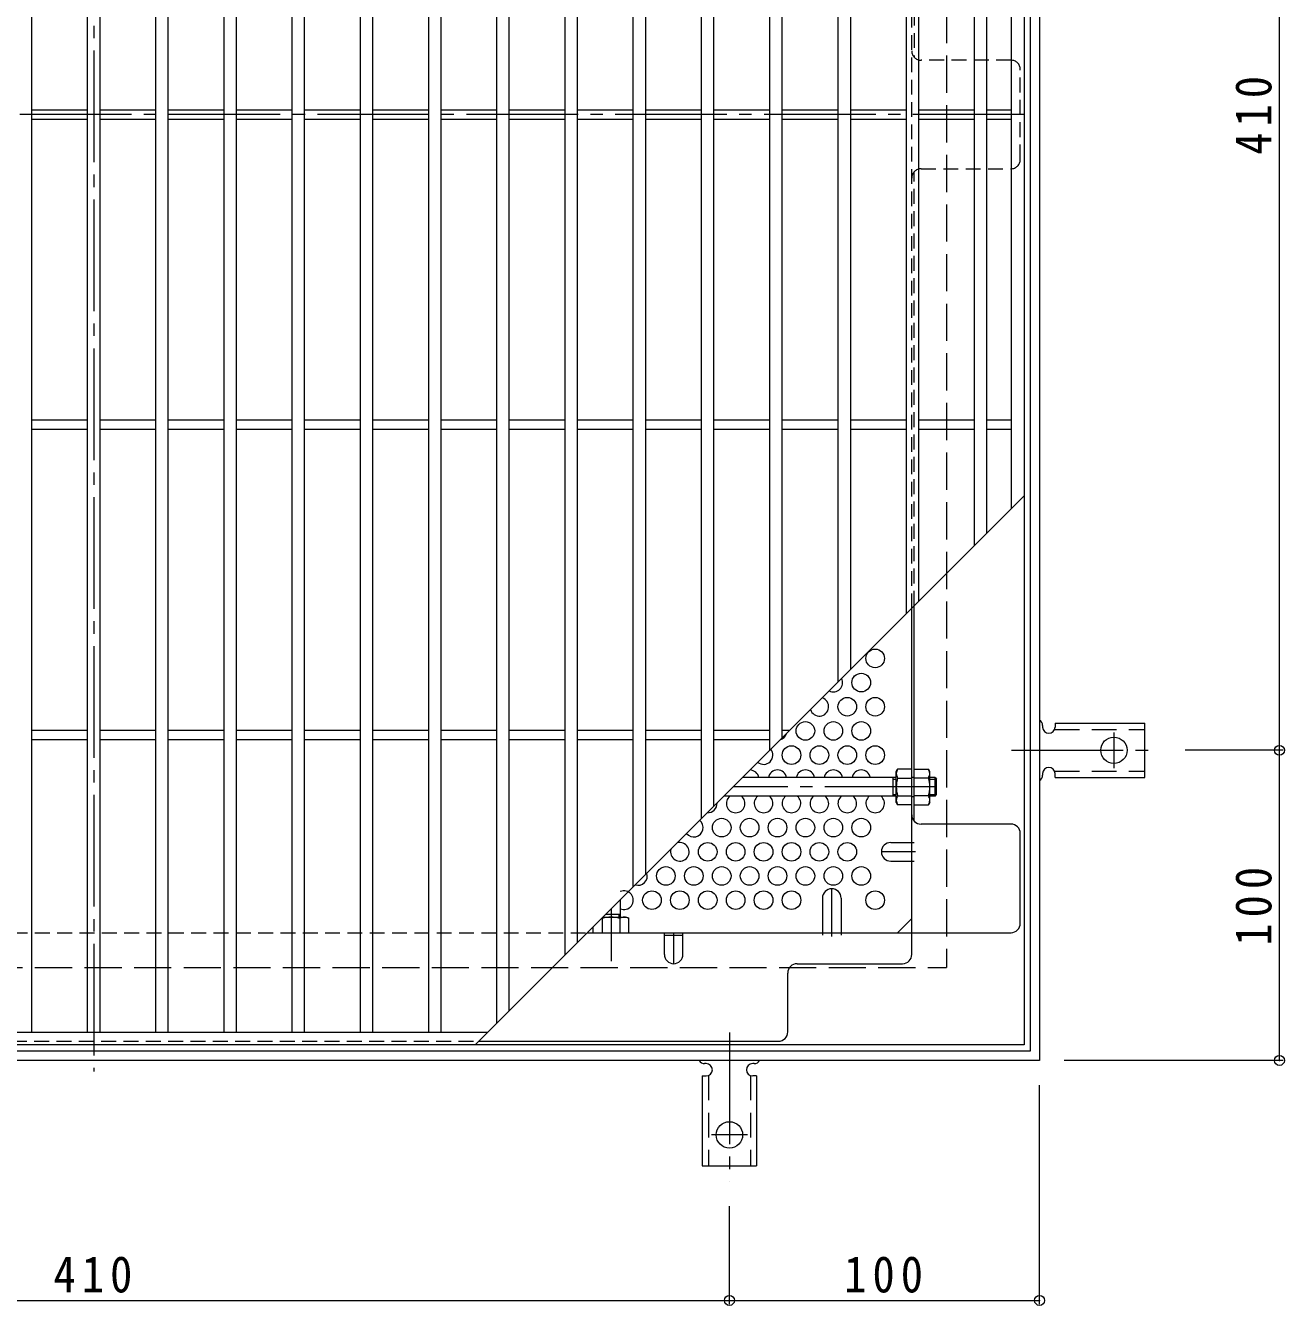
# Model space of a CAD drawing. Units: millimetres at full size, sheet at 1:4. Extents: x -932 to 1022, y -779 to 757.
# Drawn here: x -519.3 to -113.3, y -59.4 to 353.3 of the extents above; entities that cross this region are included whole.
import ezdxf

# ---------------------------------------------------------------- set-up
doc = ezdxf.new("R2010")
doc.units = ezdxf.units.MM
doc.header["$LTSCALE"] = 4
doc.header["$PDMODE"] = 32
doc.header["$PDSIZE"] = 3.2
for name, pattern in [('CHAIN1', [8, 5, -1, 1, -1]), ('CHAIN2', [12, 9, -1, 1, -1]), ('DASHED1', [1.8, 1.2, -0.6]), ('DASHED2', [3, 2, -1]), ('DASHED3', [4, 3, -1])]:
    doc.linetypes.add(name, pattern=pattern)
for name, color, linetype, lineweight in [('A-1_躯体', 3, 'Continuous', 9), ('A-2_仕上', 3, 'Continuous', 9), ('A-4_その他', 7, 'Continuous', 9), ('A-6_寸法', 2, 'Continuous', 9), ('A-7_ハッチ', 2, 'Continuous', 9), ('A-8_記号', 2, 'Continuous', 9), ('A-A_ﾊｯﾁ-ﾜｸ', 3, 'Continuous', 9), ('A-B_ﾊｯﾁ', 2, 'Continuous', 9)]:
    doc.layers.add(name, color=color, linetype=linetype, lineweight=lineweight)
doc.styles.add('ＭＳ ゴシック', font='')
doc.styles.get('ＭＳ ゴシック').set_extended_font_data('MS Gothic')

msp = doc.modelspace()

# ---------------------------------------------------------------- linework, layer by layer
at = {"layer": 'A-1_躯体', "color": 2}
for p, q in [((-192.292, 629.615), (-192.292, 19.615)), ((-195.292, 626.615), (-195.292, 22.615)), ((-195.292, 22.615), (-799.292, 22.615)), ((-192.292, 19.615), (-802.292, 19.615))]:
    msp.add_line(p, q, dxfattribs=at)
at = {"layer": 'A-1_躯体', "color": 2, "linetype": 'DASHED3'}
for p in [(-222.292, 599.615), (-772.292, 49.615)]:
    msp.add_line(p, (-222.292, 49.615), dxfattribs=at)
at = {"layer": 'A-1_躯体', "linetype": 'CHAIN2'}
for p, q in [((-225.492, 107.812), (-291.095, 107.812)), ((-330.492, 68.416), (-330.492, 51.579))]:
    msp.add_line(p, q, dxfattribs=at)
at = {"layer": 'A-1_躯体'}
for p, q in [((-238.492, 110.812), (-288.095, 110.812)), ((-239.492, 104.812), (-239.492, 110.812)), ((-239.492, 110.312), (-238.492, 110.312)), ((-225.992, 110.812), (-227.692, 110.812)), ((-227.692, 110.312), (-225.492, 110.312)), ((-225.992, 104.812), (-225.992, 110.812)), ((-225.992, 110.812), (-225.492, 110.312)), ((-225.492, 105.312), (-225.492, 110.312)), ((-238.492, 104.812), (-294.095, 104.812)), ((-239.492, 105.312), (-238.492, 105.312)), ((-227.692, 105.312), (-225.492, 105.312)), ((-225.992, 104.812), (-227.692, 104.812)), ((-225.992, 104.812), (-225.492, 105.312)), ((-327.492, 71.416), (-327.492, 65.812)), ((-332.095, 66.812), (-327.492, 66.812)), ((-327.992, 66.812), (-327.992, 65.812)), ((-332.992, 65.916), (-332.992, 65.812))]:
    msp.add_line(p, q, dxfattribs=at)
at = {"layer": 'A-2_仕上'}
for p, q in [((-517.291, 28.615), (-517.291, 620.615)), ((-499.291, 28.615), (-499.291, 620.615)), ((-495.291, 28.615), (-495.291, 620.615)), ((-477.291, 28.615), (-477.291, 620.615)), ((-473.291, 28.615), (-473.291, 620.615)), ((-455.291, 28.615), (-455.291, 620.615)), ((-451.291, 28.615), (-451.291, 620.615)), ((-433.291, 28.615), (-433.291, 620.615)), ((-429.291, 28.615), (-429.291, 620.615)), ((-411.291, 28.615), (-411.291, 620.615)), ((-407.291, 28.615), (-407.291, 620.615)), ((-389.291, 28.615), (-389.291, 620.615)), ((-385.291, 28.615), (-385.291, 620.615)), ((-367.291, 31.616), (-367.291, 620.615)), ((-363.291, 35.616), (-363.291, 620.615)), ((-345.291, 53.617), (-345.291, 620.615)), ((-341.291, 57.616), (-341.291, 620.615)), ((-323.291, 75.616), (-323.291, 620.615)), ((-319.291, 79.616), (-319.291, 620.615)), ((-301.291, 97.616), (-301.291, 620.615)), ((-297.291, 101.616), (-297.291, 620.615)), ((-279.291, 119.616), (-279.291, 620.615)), ((-275.291, 123.616), (-275.291, 620.615)), ((-257.292, 620.615), (-257.292, 141.616)), ((-253.292, 620.615), (-253.292, 145.616)), ((-235.292, 620.615), (-235.292, 163.616)), ((-231.292, 620.615), (-231.292, 167.616)), ((-213.292, 185.615), (-213.292, 620.615)), ((-209.292, 189.615), (-209.292, 620.615)), ((-201.292, 197.616), (-201.292, 620.615)), ((-517.291, 326.115), (-499.291, 326.115)), ((-495.291, 326.115), (-477.291, 326.115)), ((-473.291, 326.115), (-455.291, 326.115)), ((-451.291, 326.115), (-433.291, 326.115)), ((-429.291, 326.115), (-411.291, 326.115)), ((-407.291, 326.115), (-389.291, 326.115)), ((-385.291, 326.115), (-367.291, 326.115)), ((-363.291, 326.115), (-345.291, 326.115)), ((-341.291, 326.115), (-323.291, 326.115)), ((-319.291, 326.115), (-301.291, 326.115)), ((-297.291, 326.115), (-279.291, 326.115)), ((-275.291, 326.115), (-257.292, 326.115)), ((-253.292, 326.115), (-235.292, 326.115)), ((-231.292, 326.115), (-213.292, 326.115)), ((-209.292, 326.115), (-201.292, 326.115)), ((-517.291, 323.115), (-499.291, 323.115)), ((-495.291, 323.115), (-477.291, 323.115)), ((-473.291, 323.115), (-455.291, 323.115)), ((-451.291, 323.115), (-433.291, 323.115)), ((-429.291, 323.115), (-411.291, 323.115)), ((-407.291, 323.115), (-389.291, 323.115)), ((-385.291, 323.115), (-367.291, 323.115)), ((-363.291, 323.115), (-345.291, 323.115)), ((-341.291, 323.115), (-323.291, 323.115)), ((-319.291, 323.115), (-301.291, 323.115)), ((-297.291, 323.115), (-279.291, 323.115)), ((-275.291, 323.115), (-257.292, 323.115)), ((-253.292, 323.115), (-235.292, 323.115)), ((-231.292, 323.115), (-213.292, 323.115)), ((-209.292, 323.115), (-201.292, 323.115)), ((-517.291, 226.115), (-499.291, 226.115)), ((-517.291, 223.115), (-499.291, 223.115)), ((-495.291, 226.115), (-477.291, 226.115)), ((-495.291, 223.115), (-477.291, 223.115)), ((-473.291, 226.115), (-455.291, 226.115)), ((-473.291, 223.115), (-455.291, 223.115)), ((-451.291, 226.115), (-433.291, 226.115)), ((-451.291, 223.115), (-433.291, 223.115)), ((-429.291, 226.115), (-411.291, 226.115)), ((-429.291, 223.115), (-411.291, 223.115)), ((-407.291, 226.115), (-389.291, 226.115)), ((-407.291, 223.115), (-389.291, 223.115)), ((-385.291, 226.115), (-367.291, 226.115)), ((-385.291, 223.115), (-367.291, 223.115)), ((-363.291, 226.115), (-345.291, 226.115)), ((-363.291, 223.115), (-345.291, 223.115)), ((-341.291, 226.115), (-323.291, 226.115)), ((-341.291, 223.115), (-323.291, 223.115)), ((-319.291, 226.115), (-301.291, 226.115)), ((-319.291, 223.115), (-301.291, 223.115)), ((-297.291, 226.115), (-279.291, 226.115)), ((-297.291, 223.115), (-279.291, 223.115)), ((-275.291, 226.115), (-257.292, 226.115)), ((-275.291, 223.115), (-257.292, 223.115)), ((-253.292, 226.115), (-235.292, 226.115)), ((-253.292, 223.115), (-235.292, 223.115)), ((-231.292, 226.115), (-213.292, 226.115)), ((-231.292, 223.115), (-213.292, 223.115)), ((-209.292, 226.115), (-201.292, 226.115)), ((-209.292, 223.115), (-201.292, 223.115)), ((-197.292, 201.616), (-374.292, 24.616)), ((-517.291, 126.115), (-499.291, 126.115)), ((-495.291, 126.115), (-477.291, 126.115)), ((-473.291, 126.115), (-455.291, 126.115)), ((-451.291, 126.115), (-433.291, 126.115)), ((-429.291, 126.115), (-411.291, 126.115)), ((-407.291, 126.115), (-389.291, 126.115)), ((-385.291, 126.115), (-367.291, 126.115)), ((-363.291, 126.115), (-345.291, 126.115)), ((-341.291, 126.115), (-323.291, 126.115)), ((-319.291, 126.115), (-301.291, 126.115)), ((-297.291, 126.115), (-279.291, 126.115)), ((-275.291, 126.115), (-272.792, 126.115)), ((-517.291, 123.115), (-499.291, 123.115)), ((-495.291, 123.115), (-477.291, 123.115)), ((-473.291, 123.115), (-455.291, 123.115)), ((-451.291, 123.115), (-433.291, 123.115)), ((-429.291, 123.115), (-411.291, 123.115)), ((-407.291, 123.115), (-389.291, 123.115)), ((-385.291, 123.115), (-367.291, 123.115)), ((-363.291, 123.115), (-345.291, 123.115)), ((-341.291, 123.115), (-323.291, 123.115)), ((-319.291, 123.115), (-301.291, 123.115)), ((-297.291, 123.115), (-279.291, 123.115)), ((-370.292, 28.615), (-797.292, 28.615))]:
    msp.add_line(p, q, dxfattribs=at)
msp.add_lwpolyline([(-797.292, 624.615), (-197.291, 624.615), (-197.291, 24.615), (-797.292, 24.615)], dxfattribs=at)
at = {"layer": 'A-4_その他'}
for p, q in [((-114.914, 119.615), (-114.914, 529.615)), ((-113.714, 119.615), (-145.292, 119.615)), ((-114.914, 19.615), (-114.914, 119.615)), ((-113.714, 19.615), (-184.292, 19.615)), ((-192.292, -58.962), (-192.292, 11.615)), ((-292.292, -58.962), (-292.292, -27.385)), ((-702.291, -57.762), (-292.292, -57.762)), ((-292.292, -57.762), (-192.292, -57.762))]:
    msp.add_line(p, q, dxfattribs=at)
for p in [(-114.914, 119.615), (-114.914, 19.615), (-292.292, -57.762), (-192.292, -57.762)]:
    msp.add_point(p, dxfattribs=at)
at = {"layer": 'A-6_寸法'}
for centre in [(-245.292, 149.245), (-249.792, 141.451), (-254.292, 133.657), (-245.292, 133.657), (-267.792, 125.863), (-258.792, 125.863), (-249.792, 125.863), (-272.292, 118.068), (-263.292, 118.068), (-254.292, 118.068), (-245.292, 118.068), (-294.792, 94.686), (-285.792, 94.686), (-276.792, 94.686), (-267.792, 94.686), (-258.792, 94.686), (-249.792, 94.686), (-299.292, 86.891), (-290.292, 86.891), (-281.292, 86.891), (-272.292, 86.891), (-263.292, 86.891), (-254.292, 86.891), (-312.792, 79.097), (-303.792, 79.097), (-294.792, 79.097), (-285.792, 79.097), (-276.792, 79.097), (-267.792, 79.097), (-258.792, 79.097), (-249.792, 79.097), (-317.292, 71.303), (-308.292, 71.303), (-299.292, 71.303), (-290.292, 71.303), (-281.292, 71.303), (-272.292, 71.303), (-245.292, 71.303)]:
    msp.add_circle(centre, 3, dxfattribs=at)
for centre, start, end in [((-258.792, 141.451), 243.34421, 26.65579), ((-263.292, 133.657), 197.50106, 72.49894), ((-276.792, 125.863), 287.0224, 342.9776), ((-281.292, 118.068), 231.12362, 38.87638), ((-285.792, 110.274), 10.32692, 87.05033), ((-276.792, 110.274), 10.32692, 169.67308), ((-267.792, 110.274), 10.32692, 169.67308), ((-258.792, 110.274), 10.32692, 169.67308), ((-249.792, 110.274), 10.32692, 169.67308), ((-290.292, 102.48), 128.98227, 51.01773), ((-281.292, 102.48), 128.98227, 51.01773), ((-272.292, 102.48), 128.98227, 51.01773), ((-263.292, 102.48), 128.98227, 51.01773), ((-254.292, 102.48), 128.98227, 51.01773), ((-245.292, 102.48), 128.98227, 51.01773), ((-299.292, 102.48), 267.46036, 2.53964), ((-303.792, 94.686), 219.18152, 50.81848), ((-308.292, 86.891), 163.61779, 106.38221), ((-321.792, 79.097), 252.84161, 17.15839), ((-326.292, 71.303), 246.42182, 113.57818)]:
    msp.add_arc(centre, 3, start, end, dxfattribs=at)
at = {"layer": 'A-7_ハッチ', "linetype": 'CHAIN2'}
for p, q in [((-497.292, 633.212), (-497.292, 16.019)), ((-197.135, 324.615), (-797.017, 324.615))]:
    msp.add_line(p, q, dxfattribs=at)
at = {"layer": 'A-7_ハッチ', "linetype": 'DASHED1'}
for p, q in [((-233.492, 165.416), (-233.492, 595.419)), ((-232.692, 552.462), (-232.692, 343.076)), ((-201.488, 342.116), (-230.492, 342.116)), ((-198.488, 310.115), (-198.488, 339.116)), ((-232.692, 166.216), (-232.692, 306.154)), ((-230.492, 307.115), (-201.488, 307.115)), ((-232.692, 110.812), (-233.492, 110.812)), ((-232.692, 104.612), (-233.492, 104.612)), ((-233.492, 89.891), (-232.692, 89.891)), ((-233.492, 83.891), (-232.692, 83.891)), ((-761.092, 60.812), (-338.095, 60.812)), ((-262.292, 60.812), (-262.292, 60.012)), ((-256.292, 60.812), (-256.292, 60.012)), ((-718.091, 25.812), (-373.095, 25.812))]:
    msp.add_line(p, q, dxfattribs=at)
at = {"layer": 'A-7_ハッチ'}
for p, q in [((-233.492, 53.812), (-233.492, 165.416)), ((-232.692, 96.773), (-232.692, 166.216)), ((-201.488, 95.813), (-230.492, 95.813)), ((-198.488, 63.812), (-198.488, 92.813)), ((-238.104, 60.812), (-233.492, 65.424)), ((-338.095, 60.812), (-201.488, 60.812)), ((-313.292, 60.012), (-307.292, 60.012)), ((-270.493, 50.812), (-236.492, 50.812)), ((-273.493, 28.812), (-273.493, 47.812)), ((-373.095, 25.812), (-276.493, 25.812))]:
    msp.add_line(p, q, dxfattribs=at)
at = {"layer": 'A-7_ハッチ', "linetype": 'DASHED1'}
for centre, start, end in [((-230.492, 345.116), 180, 270), ((-201.488, 339.116), 0, 90), ((-201.488, 310.115), 270, 0), ((-230.492, 304.115), 90, 180)]:
    msp.add_arc(centre, 3, start, end, dxfattribs=at)
at = {"layer": 'A-7_ハッチ'}
for centre, start, end in [((-230.492, 98.813), 180, 270), ((-201.488, 92.813), 0, 90), ((-201.488, 63.812), 270, 0), ((-236.492, 53.812), 270, 0), ((-270.493, 47.812), 90, 180), ((-276.493, 28.812), 270, 0)]:
    msp.add_arc(centre, 3, start, end, dxfattribs=at)
at = {"layer": 'A-8_記号', "linetype": 'CHAIN1'}
for p, q in [((-232.292, 86.891), (-243.292, 86.891)), ((-259.292, 59.612), (-259.292, 74.962)), ((-310.292, 60.812), (-310.292, 50.812))]:
    msp.add_line(p, q, dxfattribs=at)
at = {"layer": 'A-8_記号'}
for p, q in [((-240.292, 89.891), (-233.492, 89.891)), ((-240.292, 83.891), (-233.492, 83.891)), ((-262.292, 71.962), (-262.292, 60.812)), ((-256.292, 71.962), (-256.292, 60.812)), ((-313.292, 53.812), (-313.292, 60.812)), ((-307.292, 53.812), (-307.292, 60.812))]:
    msp.add_line(p, q, dxfattribs=at)
for centre, start, end in [((-240.292, 86.891), 90, 270), ((-259.292, 71.962), 0, 180), ((-310.292, 53.812), 180, 0)]:
    msp.add_arc(centre, 3, start, end, dxfattribs=at)
at = {"layer": 'A-A_ﾊｯﾁ-ﾜｸ'}
for p, q in [((-187.292, 128.366), (-187.292, 127.116)), ((-187.292, 128.366), (-158.292, 128.366)), ((-158.292, 110.866), (-158.292, 128.366)), ((-191.292, 127.616), (-191.292, 127.116)), ((-191.292, 112.12), (-191.292, 111.607)), ((-187.292, 110.866), (-187.292, 112.116)), ((-187.292, 110.866), (-158.292, 110.866)), ((-299.787, 18.615), (-300.3, 18.615)), ((-284.292, 18.615), (-284.792, 18.615)), ((-301.042, 14.615), (-299.792, 14.615)), ((-301.042, 14.615), (-301.042, -14.385)), ((-283.541, 14.615), (-284.791, 14.615)), ((-283.541, 14.615), (-283.541, -14.385)), ((-301.042, -14.385), (-283.541, -14.385))]:
    msp.add_line(p, q, dxfattribs=at)
at = {"layer": 'A-A_ﾊｯﾁ-ﾜｸ', "linetype": 'DASHED2'}
for p, q in [((-187.438, 126.366), (-158.292, 126.366)), ((-187.438, 112.866), (-158.292, 112.866)), ((-299.042, 14.761), (-299.042, -14.385)), ((-285.541, 14.761), (-285.541, -14.385))]:
    msp.add_line(p, q, dxfattribs=at)
at = {"layer": 'A-A_ﾊｯﾁ-ﾜｸ', "color": 7, "linetype": 'CHAIN2'}
for p, q in [((-168.292, 125.392), (-168.292, 113.84)), ((-201.292, 119.616), (-153.292, 119.616)), ((-292.292, 28.616), (-292.292, -19.385)), ((-286.516, -4.385), (-298.068, -4.385))]:
    msp.add_line(p, q, dxfattribs=at)
at = {"layer": 'A-A_ﾊｯﾁ-ﾜｸ'}
for centre in [(-168.292, 119.616), (-292.292, -4.385)]:
    msp.add_circle(centre, 4.25, dxfattribs=at)
for centre, start, end in [((-193.292, 127.616), 0.27597, 60.00049), ((-189.292, 127.116), 180, 0), ((-193.292, 111.616), 299.99928, 359.75838), ((-189.292, 112.116), 0, 179.86671), ((-300.292, 20.615), 209.99928, 269.75838), ((-299.792, 16.615), 270, 89.86671), ((-284.791, 16.615), 90, 270), ((-284.292, 20.615), 270.27597, 330.00049)]:
    msp.add_arc(centre, 2, start, end, dxfattribs=at)
at = {"layer": 'A-B_ﾊｯﾁ'}
for p, q in [((-238.492, 112.812), (-238.059, 113.562)), ((-238.492, 102.812), (-238.492, 112.812)), ((-233.492, 113.562), (-238.059, 113.562)), ((-233.492, 102.062), (-233.492, 113.562)), ((-232.692, 102.062), (-232.692, 113.562)), ((-232.692, 113.562), (-228.125, 113.562)), ((-227.692, 112.812), (-228.125, 113.562)), ((-227.692, 102.812), (-227.692, 112.812)), ((-238.059, 110.675), (-233.492, 110.675)), ((-228.125, 110.675), (-232.692, 110.675)), ((-238.059, 104.949), (-233.492, 104.949)), ((-228.125, 104.949), (-232.692, 104.949)), ((-238.492, 102.812), (-238.059, 102.062)), ((-233.492, 102.062), (-238.059, 102.062)), ((-232.692, 102.062), (-228.125, 102.062)), ((-227.692, 102.812), (-228.125, 102.062)), ((-336.242, 60.812), (-336.242, 62.666)), ((-333.355, 65.379), (-333.355, 60.812)), ((-333.095, 65.812), (-325.492, 65.812)), ((-327.628, 65.379), (-327.628, 60.812)), ((-325.492, 65.812), (-324.742, 65.379)), ((-324.742, 60.812), (-324.742, 65.379))]:
    msp.add_line(p, q, dxfattribs=at)
for centre, radius, start, end in [((-235.21, 111.917), 3.29, 149.99998, 176.07924), ((-235.757, 112.152), 2.735, 180.2103, 212.68507), ((-230.974, 111.917), 3.29, 3.92076, 30.00002), ((-230.426, 112.152), 2.735, 327.31493, 359.7897), ((-228.809, 107.812), 9.683, 162.79973, 197.20026), ((-237.374, 107.812), 9.683, 342.79974, 17.20027), ((-235.757, 103.472), 2.735, 147.31491, 179.78969), ((-235.21, 103.707), 3.29, 183.92075, 210), ((-230.974, 103.707), 3.29, 330, 356.07925), ((-230.426, 103.472), 2.735, 0.21031, 32.68509), ((-334.832, 63.077), 2.735, 57.31491, 59.9618), ((-330.492, 56.129), 9.683, 72.79973, 107.20026), ((-326.151, 63.077), 2.735, 90.2103, 122.68507), ((-326.386, 62.53), 3.29, 59.99998, 86.07924)]:
    msp.add_arc(centre, radius, start, end, dxfattribs=at)

# ---------------------------------------------------------------- texts
at = {"layer": 'A-4_その他', "color": 2, "char_height": 11.73, "attachment_point": 7, "rotation": 90, "style": 'ＭＳ ゴシック'}
for s, insert in [('\\T1.27;\\W0.9;410', (-117.314, 311.615)), ('\\T1.27;\\W0.9;100', (-117.314, 56.615))]:
    msp.add_mtext(s, dxfattribs=dict(at, insert=insert))
at = {"layer": 'A-4_その他', "color": 2, "char_height": 11.73, "attachment_point": 7, "style": 'ＭＳ ゴシック'}
for s, insert in [('\\T1.27;\\W0.9;410', (-510.291, -55.362)), ('\\T1.27;\\W0.9;100', (-255.292, -55.362))]:
    msp.add_mtext(s, dxfattribs=dict(at, insert=insert))

doc.saveas('drawing.dxf')
